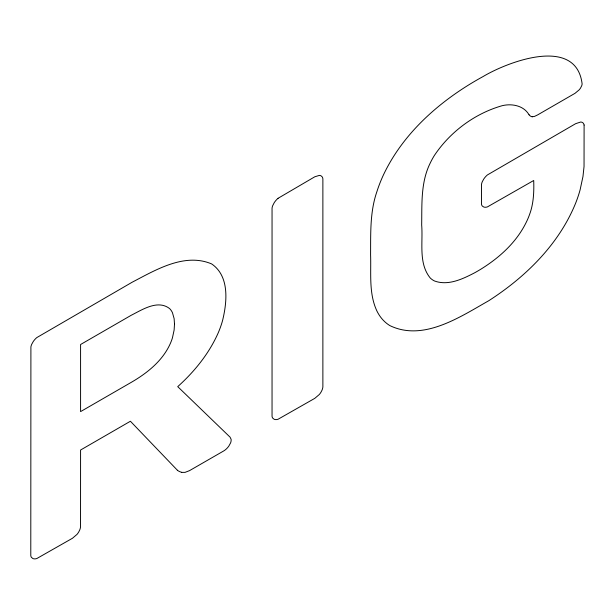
<?xml version="1.0" encoding="UTF-8"?>
<svg xmlns="http://www.w3.org/2000/svg" width="615" height="615" viewBox="0 0 615 615"><rect width="100%" height="100%" fill="white"/><g stroke="black" fill="none" stroke-linecap="round" stroke-linejoin="round"><path stroke-width="0.92" d="M278.08 198.291L314.795 176.782L319.316 175.413A10.517 6.073 -60 0 1 320.284 175.552A11.147 6.434 -60 0 1 321.13 175.905L322.175 176.851A7.78 4.497 -60 0 1 322.875 178.934L322.875 386.873A7.818 4.513 -60 0 1 322.006 390.187L321.13 391.916A11.147 6.434 -60 0 1 320.584 392.8A10.517 6.073 -60 0 1 319.316 394.499L314.795 398.351L278.08 419.246A12.915 7.457 -60 0 1 274.205 419.307L272.637 418.031A7.365 4.251 -60 0 1 272.045 416.217L272.053 208.277A7.365 4.251 -60 0 1 272.637 205.787L274.213 202.704A12.915 7.457 -60 0 1 278.08 198.291M532.267 116.742L534.512 116.404L537.648 114.905L575.01 93.326L579.138 89.882A9.755 5.635 -60 0 0 580.568 87.991L581.705 85.723A5.404 3.121 -60 0 0 582.121 83.948C576.278 35.601 508.013 61.669 483.144 76.514A343.708 198.437 -60 0 0 472.704 82.479C435.497 104.765 401.818 135.646 383.207 175.413A87.791 50.691 -60 0 0 376.849 191.795C369.83 212.098 370.753 233.738 370.591 254.879C371.237 273.598 368.693 293.378 376.849 310.882A91.112 52.606 -60 0 0 383.207 320.192L384.752 321.722A95.794 55.312 -60 0 0 389.895 325.619C423.443 341.802 460.243 316.833 488.764 300.72C525.671 276.958 558.827 244.455 575.609 203.242A84.001 48.5 -60 0 0 580.106 189.858L582.974 176.505L584.042 166.511L584.104 125.045M181.671 472.366L185.046 472.366L189.512 470.644L223.614 451.003A12.692 7.326 -60 0 0 228.818 446.113L230.564 442.954A6.288 3.628 -60 0 0 231.109 440.724L231.14 440.009A5.412 3.121 -60 0 0 231.079 439.241L230.064 437.15L177.727 386.643C194.601 371.46 209.269 353.341 218.402 332.438A62.053 35.824 -60 0 0 222.492 320.838C227.112 302.157 229.741 276.25 211.652 263.927C184.615 252.434 155.772 269.916 132.202 282.2L36.815 337.581A12.938 7.472 -60 0 0 33.256 341.533L31.734 344.262A7.987 4.613 -60 0 0 30.904 346.929L30.788 555.506A7.365 4.251 -60 0 0 31.38 557.321L32.956 558.581A12.915 7.457 -60 0 0 36.815 558.535L72.462 538.263L76.983 534.412A10.517 6.073 -60 0 0 78.251 532.713A11.147 6.434 -60 0 0 78.797 531.829L79.666 530.099A7.818 4.513 -60 0 0 80.542 526.786L80.58 450.019L130.411 421.244L177.374 470.221M529.046 114.813C523.803 105.588 511.918 103.343 502.271 105.672C474.841 113.444 450.203 131.779 434.39 155.449A44.956 25.953 -60 0 0 430.046 163.444C420.652 182.578 422.013 204.372 421.675 225.067C423.105 242.556 418.285 263.266 430.216 277.965A46.148 26.645 -60 0 0 434.667 281.04C448.189 285.937 462.495 279.087 474.411 272.922A162.299 93.703 -60 0 0 481.399 268.855C496.382 259.492 510.196 247.737 520.09 232.977A54.689 31.573 -60 0 0 526.355 222.092A44.372 25.622 -60 0 0 529.569 214.474C533.62 203.65 534.081 191.926 533.705 180.495L487.434 206.894A12.938 7.472 -60 0 1 483.867 207.055L482.345 206.087A7.987 4.613 -60 0 1 481.522 204.364L481.522 184.269A7.987 4.613 -60 0 1 482.345 181.594L483.874 178.873A12.938 7.472 -60 0 1 487.434 174.921L575.648 123.677L580.652 122.031A10.493 6.058 -60 0 1 582.466 122.523L582.943 122.862A8.356 4.82 -60 0 1 584.104 125.037M532.236 116.819A15.16 8.748 -60 0 1 529.085 114.759M181.694 472.328A38.445 22.194 -60 0 1 177.351 470.26M174.499 324.151L174.122 330.055L172.446 337.827A32.357 18.681 -60 0 1 170.301 343.577C162.606 360.874 147.139 373.167 131.126 382.43L80.58 411.612L80.58 344.508L131.126 315.326C142.234 309.737 157.601 299.451 169.502 308.492A33.664 19.434 -60 0 1 172.477 312.774L174.13 318.67L174.499 324.151"/></g></svg>
